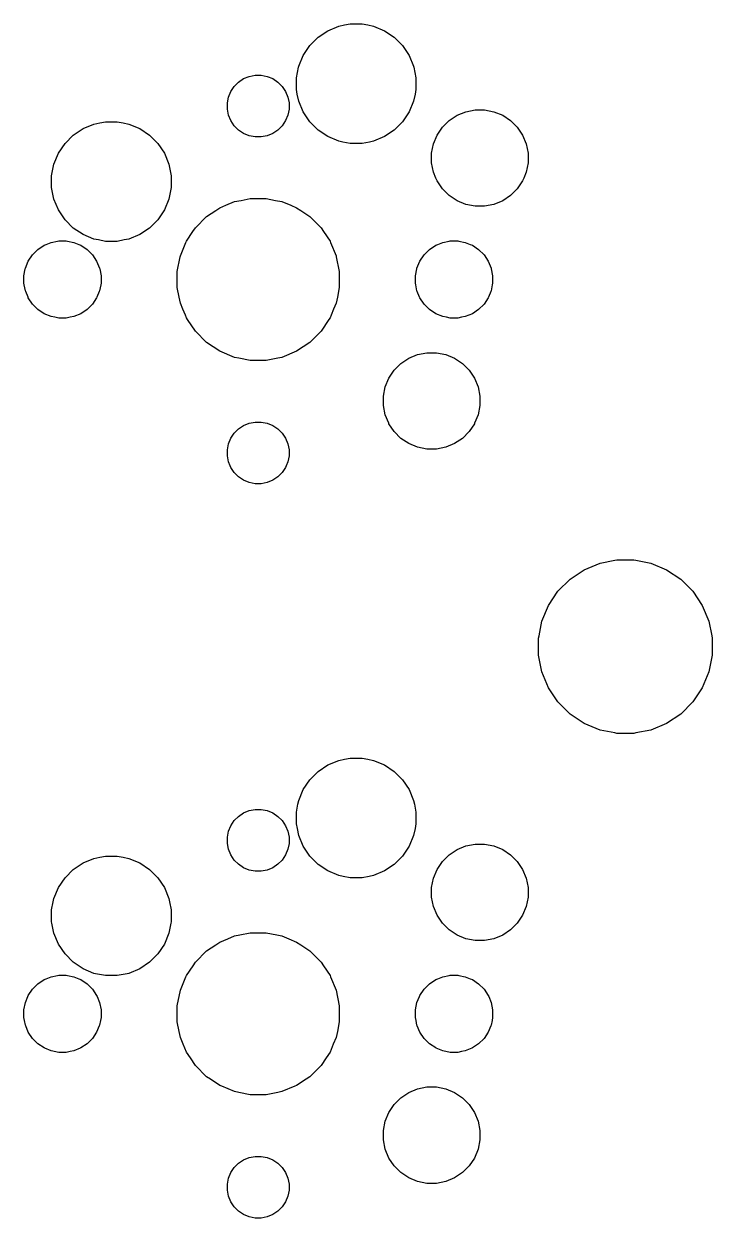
# Model space of a CAD drawing. Extents: x 70 to 347, y -163 to -55.
# Drawn here: x 173.78 to 191.63, y -95.55 to -64.57 of the extents above; entities that cross this region are included whole.
import ezdxf

# ---------------------------------------------------------------- set-up
doc = ezdxf.new("R2010")
doc.units = 0
doc.layers.add('BLACK', color=7, linetype='CONTINUOUS')

msp = doc.modelspace()

# ---------------------------------------------------------------- linework, layer by layer
at = {"layer": 'BLACK', "linetype": 'CONTINUOUS'}
for p, q in [((181.409, -64.9115), (181.663, -64.7417)), ((181.663, -64.7417), (181.945, -64.6248)), ((181.945, -64.6248), (182.099, -64.5941)), ((182.099, -64.5941), (182.245, -64.5652)), ((182.245, -64.5652), (182.55, -64.5652)), ((182.55, -64.5652), (182.696, -64.5941)), ((182.696, -64.5941), (182.85, -64.6248)), ((182.85, -64.6248), (183.132, -64.7417)), ((183.132, -64.7417), (183.386, -64.9115)), ((181.193, -65.1275), (181.409, -64.9115)), ((183.386, -64.9115), (183.602, -65.1275)), ((181.023, -65.3815), (181.193, -65.1275)), ((183.602, -65.1275), (183.772, -65.3815)), ((180.901, -65.6881), (180.906, -65.6638)), ((180.906, -65.6638), (181.023, -65.3815)), ((183.772, -65.3815), (183.889, -65.6638)), ((183.889, -65.6638), (183.894, -65.6881)), ((179.347, -66.074), (179.478, -65.9864)), ((179.478, -65.9864), (179.624, -65.926)), ((179.478, -65.9864), (179.478, -65.9864)), ((179.624, -65.926), (179.779, -65.8952)), ((179.779, -65.8952), (179.936, -65.8952)), ((179.936, -65.8952), (180.091, -65.926)), ((180.091, -65.926), (180.237, -65.9864)), ((180.237, -65.9864), (180.237, -65.9864)), ((180.237, -65.9864), (180.368, -66.074)), ((180.846, -65.9634), (180.901, -65.6881)), ((180.846, -66.269), (180.846, -65.9634)), ((183.894, -65.6881), (183.948, -65.9634)), ((183.948, -65.9634), (183.948, -66.269)), ((179.148, -66.3168), (179.235, -66.1856)), ((179.235, -66.1856), (179.347, -66.074)), ((180.368, -66.074), (180.48, -66.1856)), ((180.48, -66.1856), (180.567, -66.3168)), ((180.87, -66.3888), (180.846, -66.269)), ((183.948, -66.269), (183.925, -66.3888)), ((179.056, -66.6173), (179.087, -66.4626)), ((179.087, -66.4626), (179.148, -66.3168)), ((179.148, -66.3168), (179.148, -66.3168)), ((180.567, -66.3168), (180.567, -66.3168)), ((180.567, -66.3168), (180.628, -66.4626)), ((180.628, -66.4626), (180.658, -66.6173)), ((180.906, -66.5686), (180.87, -66.3888)), ((181.023, -66.8509), (180.906, -66.5686)), ((183.889, -66.5686), (183.772, -66.8509)), ((183.925, -66.3888), (183.889, -66.5686)), ((179.056, -66.7751), (179.056, -66.6173)), ((179.087, -66.9298), (179.056, -66.7751)), ((180.658, -66.7751), (180.628, -66.9298)), ((180.658, -66.6173), (180.658, -66.7751)), ((181.193, -67.1049), (181.023, -66.8509)), ((183.772, -66.8509), (183.602, -67.1049)), ((185.015, -66.9376), (185.242, -66.8433)), ((185.242, -66.8433), (185.484, -66.7952)), ((185.484, -66.7952), (185.731, -66.7952)), ((185.731, -66.7952), (185.972, -66.8433)), ((185.972, -66.8433), (186.2, -66.9376)), ((175.313, -67.2817), (175.595, -67.1648)), ((175.595, -67.1648), (175.745, -67.135)), ((175.745, -67.135), (175.895, -67.1052)), ((175.895, -67.1052), (176.2, -67.1052)), ((176.2, -67.1052), (176.35, -67.135)), ((176.35, -67.135), (176.5, -67.1648)), ((176.5, -67.1648), (176.782, -67.2817)), ((179.148, -67.0756), (179.087, -66.9298)), ((179.235, -67.2068), (179.148, -67.0756)), ((179.148, -67.0756), (179.148, -67.0756)), ((179.347, -67.3184), (179.235, -67.2068)), ((180.48, -67.2068), (180.368, -67.3184)), ((180.567, -67.0756), (180.48, -67.2068)), ((180.628, -66.9298), (180.567, -67.0756)), ((180.567, -67.0756), (180.567, -67.0756)), ((181.409, -67.3209), (181.193, -67.1049)), ((183.602, -67.1049), (183.386, -67.3209)), ((184.636, -67.2487), (184.81, -67.0745)), ((184.81, -67.0745), (185.015, -66.9376)), ((185.015, -66.9376), (185.015, -66.9376)), ((186.2, -66.9376), (186.2, -66.9376)), ((186.2, -66.9376), (186.405, -67.0745)), ((186.405, -67.0745), (186.579, -67.2487)), ((174.843, -67.6675), (175.059, -67.4515)), ((175.059, -67.4515), (175.313, -67.2817)), ((176.782, -67.2817), (177.036, -67.4515)), ((177.036, -67.4515), (177.252, -67.6675)), ((179.478, -67.406), (179.347, -67.3184)), ((179.624, -67.4664), (179.478, -67.406)), ((179.478, -67.406), (179.478, -67.406)), ((179.478, -67.406), (179.478, -67.406)), ((179.779, -67.4972), (179.624, -67.4664)), ((179.936, -67.4972), (179.779, -67.4972)), ((180.091, -67.4664), (179.936, -67.4972)), ((180.237, -67.406), (180.091, -67.4664)), ((180.368, -67.3184), (180.237, -67.406)), ((180.237, -67.406), (180.237, -67.406)), ((180.237, -67.406), (180.237, -67.406)), ((181.663, -67.4907), (181.409, -67.3209)), ((181.945, -67.6076), (181.663, -67.4907)), ((183.132, -67.4907), (182.85, -67.6076)), ((183.386, -67.3209), (183.132, -67.4907)), ((184.404, -67.6813), (184.499, -67.4536)), ((184.499, -67.4536), (184.636, -67.2487)), ((184.499, -67.4536), (184.499, -67.4536)), ((186.579, -67.2487), (186.716, -67.4536)), ((186.716, -67.4536), (186.716, -67.4536)), ((186.716, -67.4536), (186.81, -67.6813)), ((174.673, -67.9215), (174.843, -67.6675)), ((177.252, -67.6675), (177.422, -67.9215)), ((182.055, -67.6295), (181.945, -67.6076)), ((182.245, -67.6672), (182.055, -67.6295)), ((182.55, -67.6672), (182.245, -67.6672)), ((182.74, -67.6295), (182.55, -67.6672)), ((182.85, -67.6076), (182.74, -67.6295)), ((184.356, -67.923), (184.404, -67.6813)), ((186.81, -67.6813), (186.858, -67.923)), ((174.556, -68.2038), (174.673, -67.9215)), ((177.422, -67.9215), (177.539, -68.2038)), ((184.356, -68.1694), (184.356, -67.923)), ((186.858, -67.923), (186.858, -68.1694)), ((174.496, -68.5034), (174.538, -68.2945)), ((174.538, -68.2945), (174.556, -68.2038)), ((177.539, -68.2038), (177.557, -68.2945)), ((177.557, -68.2945), (177.598, -68.5034)), ((184.404, -68.4111), (184.356, -68.1694)), ((184.468, -68.5648), (184.404, -68.4111)), ((186.81, -68.4111), (186.747, -68.5648)), ((186.858, -68.1694), (186.81, -68.4111)), ((174.496, -68.809), (174.496, -68.5034)), ((177.598, -68.5034), (177.598, -68.809)), ((184.499, -68.6388), (184.468, -68.5648)), ((184.636, -68.8437), (184.499, -68.6388)), ((186.716, -68.6388), (186.579, -68.8437)), ((186.747, -68.5648), (186.716, -68.6388)), ((174.505, -68.8499), (174.496, -68.809)), ((174.556, -69.1086), (174.505, -68.8499)), ((177.59, -68.8499), (177.539, -69.1086)), ((177.598, -68.809), (177.59, -68.8499)), ((184.81, -69.0179), (184.636, -68.8437)), ((185.015, -69.1548), (184.81, -69.0179)), ((186.405, -69.0179), (186.2, -69.1548)), ((186.579, -68.8437), (186.405, -69.0179)), ((174.673, -69.3909), (174.556, -69.1086)), ((174.843, -69.6449), (174.673, -69.3909)), ((177.422, -69.3909), (177.252, -69.6449)), ((177.539, -69.1086), (177.422, -69.3909)), ((178.754, -69.4065), (178.862, -69.3343)), ((178.862, -69.3343), (179.014, -69.2714)), ((178.862, -69.3343), (178.862, -69.3343)), ((179.014, -69.2714), (179.245, -69.1759)), ((179.245, -69.1759), (179.41, -69.143)), ((179.41, -69.143), (179.65, -69.0952)), ((179.65, -69.0952), (180.064, -69.0952)), ((180.064, -69.0952), (180.305, -69.143)), ((180.305, -69.143), (180.47, -69.1759)), ((180.47, -69.1759), (180.701, -69.2714)), ((180.701, -69.2714), (180.853, -69.3343)), ((180.853, -69.3343), (180.853, -69.3343)), ((180.853, -69.3343), (180.961, -69.4065)), ((185.242, -69.2491), (185.015, -69.1548)), ((185.015, -69.1548), (185.015, -69.1548)), ((185.015, -69.1548), (185.015, -69.1548)), ((185.484, -69.2972), (185.242, -69.2491)), ((185.731, -69.2972), (185.484, -69.2972)), ((185.972, -69.2491), (185.731, -69.2972)), ((186.2, -69.1548), (185.972, -69.2491)), ((186.2, -69.1548), (186.2, -69.1548)), ((186.2, -69.1548), (186.2, -69.1548)), ((175.059, -69.8609), (174.843, -69.6449)), ((177.252, -69.6449), (177.036, -69.8609)), ((178.225, -69.8569), (178.518, -69.5642)), ((178.518, -69.5642), (178.754, -69.4065)), ((180.961, -69.4065), (181.197, -69.5642)), ((181.197, -69.5642), (181.489, -69.8569)), ((175.313, -70.0307), (175.059, -69.8609)), ((177.036, -69.8609), (176.782, -70.0307)), ((177.996, -70.201), (178.162, -69.9513)), ((178.162, -69.9513), (178.225, -69.8569)), ((181.489, -69.8569), (181.552, -69.9513)), ((181.552, -69.9513), (181.719, -70.201)), ((174.139, -70.4187), (174.303, -70.3091)), ((174.303, -70.3091), (174.357, -70.287)), ((174.303, -70.3091), (174.303, -70.3091)), ((174.357, -70.287), (174.485, -70.2337)), ((174.485, -70.2337), (174.65, -70.201)), ((174.65, -70.201), (174.679, -70.1952)), ((174.679, -70.1952), (174.876, -70.1952)), ((174.876, -70.1952), (174.905, -70.201)), ((174.905, -70.201), (175.069, -70.2337)), ((175.069, -70.2337), (175.198, -70.287)), ((175.198, -70.287), (175.252, -70.3091)), ((175.252, -70.3091), (175.252, -70.3091)), ((175.252, -70.3091), (175.415, -70.4187)), ((175.595, -70.1476), (175.313, -70.0307)), ((175.714, -70.1713), (175.595, -70.1476)), ((175.895, -70.2072), (175.714, -70.1713)), ((176.2, -70.2072), (175.895, -70.2072)), ((176.381, -70.1713), (176.2, -70.2072)), ((176.5, -70.1476), (176.381, -70.1713)), ((176.782, -70.0307), (176.5, -70.1476)), ((177.837, -70.5834), (177.98, -70.2379)), ((177.98, -70.2379), (177.996, -70.201)), ((177.996, -70.201), (177.996, -70.201)), ((181.719, -70.201), (181.719, -70.201)), ((181.719, -70.201), (181.735, -70.2379)), ((181.735, -70.2379), (181.878, -70.5834)), ((184.299, -70.4187), (184.463, -70.3091)), ((184.463, -70.3091), (184.517, -70.287)), ((184.463, -70.3091), (184.463, -70.3091)), ((184.517, -70.287), (184.645, -70.2337)), ((184.645, -70.2337), (184.81, -70.201)), ((184.81, -70.201), (184.839, -70.1952)), ((184.839, -70.1952), (185.036, -70.1952)), ((185.036, -70.1952), (185.065, -70.201)), ((185.065, -70.201), (185.229, -70.2337)), ((185.229, -70.2337), (185.358, -70.287)), ((185.358, -70.287), (185.412, -70.3091)), ((185.412, -70.3091), (185.412, -70.3091)), ((185.412, -70.3091), (185.575, -70.4187)), ((173.89, -70.7221), (174, -70.5581)), ((174, -70.5581), (174.139, -70.4187)), ((175.415, -70.4187), (175.555, -70.5581)), ((175.555, -70.5581), (175.664, -70.7221)), ((177.756, -70.9893), (177.833, -70.605)), ((177.833, -70.605), (177.837, -70.5834)), ((181.878, -70.5834), (181.882, -70.605)), ((181.882, -70.605), (181.958, -70.9893)), ((184.05, -70.7221), (184.16, -70.5581)), ((184.16, -70.5581), (184.299, -70.4187)), ((185.575, -70.4187), (185.715, -70.5581)), ((185.715, -70.5581), (185.824, -70.7221)), ((173.776, -71.0976), (173.812, -70.9197)), ((173.812, -70.9197), (173.815, -70.9042)), ((173.815, -70.9042), (173.89, -70.7221)), ((175.664, -70.7221), (175.74, -70.9042)), ((175.74, -70.9042), (175.743, -70.9197)), ((175.743, -70.9197), (175.778, -71.0976)), ((183.936, -71.0976), (183.972, -70.9197)), ((183.972, -70.9197), (183.975, -70.9042)), ((183.975, -70.9042), (184.05, -70.7221)), ((185.824, -70.7221), (185.9, -70.9042)), ((185.9, -70.9042), (185.903, -70.9197)), ((185.903, -70.9197), (185.938, -71.0976)), ((173.776, -71.2948), (173.776, -71.0976)), ((175.778, -71.0976), (175.778, -71.2948)), ((177.756, -71.4031), (177.756, -70.9893)), ((181.958, -70.9893), (181.958, -71.4031)), ((183.936, -71.2948), (183.936, -71.0976)), ((185.938, -71.0976), (185.938, -71.2948)), ((173.784, -71.3355), (173.776, -71.2948)), ((173.815, -71.4882), (173.784, -71.3355)), ((173.823, -71.5079), (173.815, -71.4882)), ((173.883, -71.6526), (173.823, -71.5079)), ((175.732, -71.5079), (175.672, -71.6526)), ((175.74, -71.4882), (175.732, -71.5079)), ((175.77, -71.3355), (175.74, -71.4882)), ((175.778, -71.2948), (175.77, -71.3355)), ((177.806, -71.6526), (177.756, -71.4031)), ((181.958, -71.4031), (181.909, -71.6526)), ((183.944, -71.3355), (183.936, -71.2948)), ((183.975, -71.4882), (183.944, -71.3355)), ((183.983, -71.5079), (183.975, -71.4882)), ((184.043, -71.6526), (183.983, -71.5079)), ((185.892, -71.5079), (185.832, -71.6526)), ((185.9, -71.4882), (185.892, -71.5079)), ((185.93, -71.3355), (185.9, -71.4882)), ((185.938, -71.2948), (185.93, -71.3355)), ((173.89, -71.6704), (173.883, -71.6526)), ((174, -71.8343), (173.89, -71.6704)), ((174.139, -71.9737), (174, -71.8343)), ((175.555, -71.8343), (175.415, -71.9737)), ((175.664, -71.6704), (175.555, -71.8343)), ((175.672, -71.6526), (175.664, -71.6704)), ((177.837, -71.809), (177.806, -71.6526)), ((177.902, -71.9651), (177.837, -71.809)), ((181.878, -71.809), (181.813, -71.9651)), ((181.909, -71.6526), (181.878, -71.809)), ((184.05, -71.6704), (184.043, -71.6526)), ((184.16, -71.8343), (184.05, -71.6704)), ((184.299, -71.9737), (184.16, -71.8343)), ((185.715, -71.8343), (185.575, -71.9737)), ((185.824, -71.6704), (185.715, -71.8343)), ((185.832, -71.6526), (185.824, -71.6704)), ((174.303, -72.0833), (174.139, -71.9737)), ((174.485, -72.1587), (174.303, -72.0833)), ((174.303, -72.0833), (174.303, -72.0833)), ((174.303, -72.0833), (174.303, -72.0833)), ((174.303, -72.0833), (174.303, -72.0833)), ((174.582, -72.178), (174.485, -72.1587)), ((174.679, -72.1972), (174.582, -72.178)), ((174.973, -72.178), (174.876, -72.1972)), ((175.069, -72.1587), (174.973, -72.178)), ((175.252, -72.0833), (175.069, -72.1587)), ((175.415, -71.9737), (175.252, -72.0833)), ((175.252, -72.0833), (175.252, -72.0833)), ((175.252, -72.0833), (175.252, -72.0833)), ((175.252, -72.0833), (175.252, -72.0833)), ((177.966, -72.1198), (177.902, -71.9651)), ((177.996, -72.1914), (177.966, -72.1198)), ((181.749, -72.1198), (181.719, -72.1914)), ((181.813, -71.9651), (181.749, -72.1198)), ((184.463, -72.0833), (184.299, -71.9737)), ((184.645, -72.1587), (184.463, -72.0833)), ((184.463, -72.0833), (184.463, -72.0833)), ((184.463, -72.0833), (184.463, -72.0833)), ((184.463, -72.0833), (184.463, -72.0833)), ((184.742, -72.178), (184.645, -72.1587)), ((184.839, -72.1972), (184.742, -72.178)), ((185.133, -72.178), (185.036, -72.1972)), ((185.229, -72.1587), (185.133, -72.178)), ((185.412, -72.0833), (185.229, -72.1587)), ((185.575, -71.9737), (185.412, -72.0833)), ((185.412, -72.0833), (185.412, -72.0833)), ((185.412, -72.0833), (185.412, -72.0833)), ((185.412, -72.0833), (185.412, -72.0833)), ((174.876, -72.1972), (174.679, -72.1972)), ((178.023, -72.2319), (177.996, -72.1914)), ((178.225, -72.5355), (178.023, -72.2319)), ((181.692, -72.2319), (181.489, -72.5355)), ((181.719, -72.1914), (181.692, -72.2319)), ((185.036, -72.1972), (184.839, -72.1972)), ((178.518, -72.8282), (178.225, -72.5355)), ((181.489, -72.5355), (181.197, -72.8282)), ((178.689, -72.9423), (178.518, -72.8282)), ((178.862, -73.0581), (178.689, -72.9423)), ((179.245, -73.2165), (178.862, -73.0581)), ((178.862, -73.0581), (178.862, -73.0581)), ((178.862, -73.0581), (178.862, -73.0581)), ((178.862, -73.0581), (178.862, -73.0581)), ((180.853, -73.0581), (180.47, -73.2165)), ((181.026, -72.9423), (180.853, -73.0581)), ((180.853, -73.0581), (180.853, -73.0581)), ((180.853, -73.0581), (180.853, -73.0581)), ((180.853, -73.0581), (180.853, -73.0581)), ((181.197, -72.8282), (181.026, -72.9423)), ((183.992, -73.1433), (184.234, -73.0952)), ((184.234, -73.0952), (184.481, -73.0952)), ((184.481, -73.0952), (184.722, -73.1433)), ((179.351, -73.2376), (179.245, -73.2165)), ((179.65, -73.2972), (179.351, -73.2376)), ((180.064, -73.2972), (179.65, -73.2972)), ((180.364, -73.2376), (180.064, -73.2972)), ((180.47, -73.2165), (180.364, -73.2376)), ((183.386, -73.5487), (183.56, -73.3745)), ((183.56, -73.3745), (183.765, -73.2376)), ((183.765, -73.2376), (183.992, -73.1433)), ((183.765, -73.2376), (183.765, -73.2376)), ((184.722, -73.1433), (184.95, -73.2376)), ((184.95, -73.2376), (184.95, -73.2376)), ((184.95, -73.2376), (185.155, -73.3745)), ((185.155, -73.3745), (185.329, -73.5487)), ((183.249, -73.7536), (183.386, -73.5487)), ((185.329, -73.5487), (185.466, -73.7536)), ((183.106, -74.223), (183.154, -73.9813)), ((183.154, -73.9813), (183.249, -73.7536)), ((183.249, -73.7536), (183.249, -73.7536)), ((185.466, -73.7536), (185.466, -73.7536)), ((185.466, -73.7536), (185.56, -73.9813)), ((185.56, -73.9813), (185.608, -74.223)), ((183.106, -74.4694), (183.106, -74.223)), ((185.608, -74.223), (185.608, -74.4694)), ((183.154, -74.7111), (183.106, -74.4694)), ((185.608, -74.4694), (185.56, -74.7111)), ((179.478, -74.9864), (179.624, -74.926)), ((179.624, -74.926), (179.779, -74.8952)), ((179.779, -74.8952), (179.936, -74.8952)), ((179.936, -74.8952), (180.091, -74.926)), ((180.091, -74.926), (180.237, -74.9864)), ((183.243, -74.926), (183.154, -74.7111)), ((183.249, -74.9388), (183.243, -74.926)), ((183.386, -75.1437), (183.249, -74.9388)), ((185.466, -74.9388), (185.329, -75.1437)), ((185.471, -74.926), (185.466, -74.9388)), ((185.56, -74.7111), (185.471, -74.926)), ((179.148, -75.3168), (179.235, -75.1856)), ((179.235, -75.1856), (179.347, -75.074)), ((179.347, -75.074), (179.478, -74.9864)), ((179.478, -74.9864), (179.478, -74.9864)), ((180.237, -74.9864), (180.237, -74.9864)), ((180.237, -74.9864), (180.368, -75.074)), ((180.368, -75.074), (180.48, -75.1856)), ((180.48, -75.1856), (180.567, -75.3168)), ((183.56, -75.3179), (183.386, -75.1437)), ((185.329, -75.1437), (185.155, -75.3179)), ((179.056, -75.6173), (179.087, -75.4626)), ((179.087, -75.4626), (179.148, -75.3168)), ((179.148, -75.3168), (179.148, -75.3168)), ((180.567, -75.3168), (180.567, -75.3168)), ((180.567, -75.3168), (180.628, -75.4626)), ((180.628, -75.4626), (180.658, -75.6173)), ((183.765, -75.4548), (183.56, -75.3179)), ((183.992, -75.5491), (183.765, -75.4548)), ((183.765, -75.4548), (183.765, -75.4548)), ((183.765, -75.4548), (183.765, -75.4548)), ((184.234, -75.5972), (183.992, -75.5491)), ((184.722, -75.5491), (184.481, -75.5972)), ((184.95, -75.4548), (184.722, -75.5491)), ((185.155, -75.3179), (184.95, -75.4548)), ((184.95, -75.4548), (184.95, -75.4548)), ((184.95, -75.4548), (184.95, -75.4548)), ((179.056, -75.7751), (179.056, -75.6173)), ((179.087, -75.9298), (179.056, -75.7751)), ((180.658, -75.7751), (180.628, -75.9298)), ((180.658, -75.6173), (180.658, -75.7751)), ((184.481, -75.5972), (184.234, -75.5972)), ((179.13, -76.0329), (179.087, -75.9298)), ((179.148, -76.0756), (179.13, -76.0329)), ((179.235, -76.2068), (179.148, -76.0756)), ((179.347, -76.3184), (179.235, -76.2068)), ((180.48, -76.2068), (180.368, -76.3184)), ((180.567, -76.0756), (180.48, -76.2068)), ((180.585, -76.0329), (180.567, -76.0756)), ((180.628, -75.9298), (180.585, -76.0329)), ((179.478, -76.406), (179.347, -76.3184)), ((179.624, -76.4664), (179.478, -76.406)), ((179.478, -76.406), (179.478, -76.406)), ((179.478, -76.406), (179.478, -76.406)), ((179.779, -76.4972), (179.624, -76.4664)), ((179.936, -76.4972), (179.779, -76.4972)), ((180.091, -76.4664), (179.936, -76.4972)), ((180.237, -76.406), (180.091, -76.4664)), ((180.368, -76.3184), (180.237, -76.406)), ((180.237, -76.406), (180.237, -76.406)), ((180.237, -76.406), (180.237, -76.406)), ((188.316, -78.7264), (188.726, -78.5567)), ((188.726, -78.5567), (189.107, -78.481)), ((189.107, -78.481), (189.161, -78.4702)), ((189.161, -78.4702), (189.604, -78.4702)), ((189.604, -78.4702), (189.658, -78.481)), ((189.658, -78.481), (190.039, -78.5567)), ((190.039, -78.5567), (190.449, -78.7264)), ((187.634, -79.2863), (187.947, -78.9727)), ((187.947, -78.9727), (188.316, -78.7264)), ((190.449, -78.7264), (190.817, -78.9727)), ((190.817, -78.9727), (191.131, -79.2863)), ((187.388, -79.655), (187.634, -79.2863)), ((191.131, -79.2863), (191.377, -79.655)), ((187.218, -80.0646), (187.388, -79.655)), ((191.377, -79.655), (191.547, -80.0646)), ((187.143, -80.4399), (187.218, -80.0646)), ((191.547, -80.0646), (191.622, -80.4399)), ((187.131, -80.4995), (187.143, -80.4399)), ((187.131, -80.9429), (187.131, -80.4995)), ((191.622, -80.4399), (191.633, -80.4995)), ((191.633, -80.4995), (191.633, -80.9429)), ((187.132, -80.9442), (187.131, -80.9429)), ((187.218, -81.3778), (187.132, -80.9442)), ((191.633, -80.9442), (191.547, -81.3778)), ((191.633, -80.9429), (191.633, -80.9442)), ((187.388, -81.7874), (187.218, -81.3778)), ((191.547, -81.3778), (191.377, -81.7874)), ((187.634, -82.1561), (187.388, -81.7874)), ((191.377, -81.7874), (191.131, -82.1561)), ((187.947, -82.4697), (187.634, -82.1561)), ((191.131, -82.1561), (190.817, -82.4697)), ((188.316, -82.716), (187.947, -82.4697)), ((188.726, -82.8857), (188.316, -82.716)), ((190.449, -82.716), (190.039, -82.8857)), ((190.817, -82.4697), (190.449, -82.716)), ((189.107, -82.9614), (188.726, -82.8857)), ((189.161, -82.9722), (189.107, -82.9614)), ((189.604, -82.9722), (189.161, -82.9722)), ((189.658, -82.9614), (189.604, -82.9722)), ((190.039, -82.8857), (189.658, -82.9614)), ((181.945, -83.6748), (182.099, -83.6441)), ((182.099, -83.6441), (182.245, -83.6152)), ((182.245, -83.6152), (182.55, -83.6152)), ((182.55, -83.6152), (182.696, -83.6441)), ((182.696, -83.6441), (182.85, -83.6748)), ((181.409, -83.9615), (181.663, -83.7917)), ((181.663, -83.7917), (181.945, -83.6748)), ((182.85, -83.6748), (183.132, -83.7917)), ((183.132, -83.7917), (183.386, -83.9615)), ((181.023, -84.4315), (181.193, -84.1775)), ((181.193, -84.1775), (181.409, -83.9615)), ((183.386, -83.9615), (183.602, -84.1775)), ((183.602, -84.1775), (183.772, -84.4315)), ((180.906, -84.7138), (181.023, -84.4315)), ((183.772, -84.4315), (183.889, -84.7138)), ((180.846, -85.0134), (180.888, -84.8045)), ((180.888, -84.8045), (180.906, -84.7138)), ((183.889, -84.7138), (183.907, -84.8045)), ((183.907, -84.8045), (183.948, -85.0134)), ((179.235, -85.2356), (179.347, -85.124)), ((179.347, -85.124), (179.478, -85.0364)), ((179.478, -85.0364), (179.624, -84.976)), ((179.478, -85.0364), (179.478, -85.0364)), ((179.624, -84.976), (179.778, -84.9452)), ((179.778, -84.9452), (179.936, -84.9452)), ((179.936, -84.9452), (180.091, -84.976)), ((180.091, -84.976), (180.237, -85.0364)), ((180.237, -85.0364), (180.237, -85.0364)), ((180.237, -85.0364), (180.368, -85.124)), ((180.368, -85.124), (180.48, -85.2356)), ((180.846, -85.319), (180.846, -85.0134)), ((183.948, -85.0134), (183.948, -85.319)), ((179.087, -85.5126), (179.148, -85.3668)), ((179.148, -85.3668), (179.235, -85.2356)), ((179.148, -85.3668), (179.148, -85.3668)), ((180.48, -85.2356), (180.567, -85.3668)), ((180.567, -85.3668), (180.567, -85.3668)), ((180.567, -85.3668), (180.628, -85.5126)), ((180.871, -85.441), (180.846, -85.319)), ((180.906, -85.6186), (180.871, -85.441)), ((183.924, -85.441), (183.889, -85.6186)), ((183.948, -85.319), (183.924, -85.441)), ((179.056, -85.6673), (179.087, -85.5126)), ((179.056, -85.8251), (179.056, -85.6673)), ((180.628, -85.5126), (180.658, -85.6673)), ((180.658, -85.6673), (180.658, -85.8251)), ((181.023, -85.9009), (180.906, -85.6186)), ((183.889, -85.6186), (183.772, -85.9009)), ((179.087, -85.9798), (179.056, -85.8251)), ((179.148, -86.1256), (179.087, -85.9798)), ((179.235, -86.2568), (179.148, -86.1256)), ((179.148, -86.1256), (179.148, -86.1256)), ((180.567, -86.1256), (180.48, -86.2568)), ((180.628, -85.9798), (180.567, -86.1256)), ((180.567, -86.1256), (180.567, -86.1256)), ((180.658, -85.8251), (180.628, -85.9798)), ((181.193, -86.1549), (181.023, -85.9009)), ((183.772, -85.9009), (183.602, -86.1549)), ((184.636, -86.2987), (184.81, -86.1245)), ((184.81, -86.1245), (185.015, -85.9876)), ((185.015, -85.9876), (185.242, -85.8933)), ((185.015, -85.9876), (185.015, -85.9876)), ((185.242, -85.8933), (185.484, -85.8452)), ((185.484, -85.8452), (185.731, -85.8452)), ((185.731, -85.8452), (185.972, -85.8933)), ((185.972, -85.8933), (186.2, -85.9876)), ((186.2, -85.9876), (186.2, -85.9876)), ((186.2, -85.9876), (186.405, -86.1245)), ((186.405, -86.1245), (186.579, -86.2987)), ((175.059, -86.5015), (175.313, -86.3317)), ((175.313, -86.3317), (175.595, -86.2148)), ((175.595, -86.2148), (175.745, -86.185)), ((175.745, -86.185), (175.895, -86.1552)), ((175.895, -86.1552), (176.2, -86.1552)), ((176.2, -86.1552), (176.35, -86.185)), ((176.35, -86.185), (176.5, -86.2148)), ((176.5, -86.2148), (176.782, -86.3317)), ((176.782, -86.3317), (177.036, -86.5015)), ((179.347, -86.3684), (179.235, -86.2568)), ((179.478, -86.456), (179.347, -86.3684)), ((180.368, -86.3684), (180.237, -86.456)), ((180.48, -86.2568), (180.368, -86.3684)), ((181.409, -86.3709), (181.193, -86.1549)), ((181.663, -86.5407), (181.409, -86.3709)), ((183.386, -86.3709), (183.132, -86.5407)), ((183.602, -86.1549), (183.386, -86.3709)), ((184.499, -86.5036), (184.636, -86.2987)), ((186.579, -86.2987), (186.716, -86.5036)), ((174.673, -86.9715), (174.843, -86.7175)), ((174.843, -86.7175), (175.059, -86.5015)), ((177.036, -86.5015), (177.252, -86.7175)), ((177.252, -86.7175), (177.422, -86.9715)), ((179.624, -86.5164), (179.478, -86.456)), ((179.478, -86.456), (179.478, -86.456)), ((179.478, -86.456), (179.478, -86.456)), ((179.778, -86.5472), (179.624, -86.5164)), ((179.936, -86.5472), (179.778, -86.5472)), ((180.091, -86.5164), (179.936, -86.5472)), ((180.237, -86.456), (180.091, -86.5164)), ((180.237, -86.456), (180.237, -86.456)), ((180.237, -86.456), (180.237, -86.456)), ((181.945, -86.6576), (181.663, -86.5407)), ((182.063, -86.681), (181.945, -86.6576)), ((182.245, -86.7172), (182.063, -86.681)), ((182.55, -86.7172), (182.245, -86.7172)), ((182.732, -86.681), (182.55, -86.7172)), ((182.85, -86.6576), (182.732, -86.681)), ((183.132, -86.5407), (182.85, -86.6576)), ((184.356, -86.973), (184.404, -86.7313)), ((184.404, -86.7313), (184.499, -86.5036)), ((184.499, -86.5036), (184.499, -86.5036)), ((186.716, -86.5036), (186.716, -86.5036)), ((186.716, -86.5036), (186.81, -86.7313)), ((186.81, -86.7313), (186.858, -86.973)), ((174.556, -87.2538), (174.673, -86.9715)), ((177.422, -86.9715), (177.539, -87.2538)), ((184.356, -87.2194), (184.356, -86.973)), ((186.858, -86.973), (186.858, -87.2194)), ((174.496, -87.5534), (174.538, -87.3445)), ((174.538, -87.3445), (174.556, -87.2538)), ((177.539, -87.2538), (177.557, -87.3445)), ((177.557, -87.3445), (177.598, -87.5534)), ((184.404, -87.4611), (184.356, -87.2194)), ((186.858, -87.2194), (186.81, -87.4611)), ((174.496, -87.859), (174.496, -87.5534)), ((177.598, -87.5534), (177.598, -87.859)), ((184.499, -87.6888), (184.404, -87.4611)), ((186.81, -87.4611), (186.716, -87.6888)), ((174.504, -87.8964), (174.496, -87.859)), ((174.556, -88.1586), (174.504, -87.8964)), ((177.591, -87.8964), (177.539, -88.1586)), ((177.598, -87.859), (177.591, -87.8964)), ((184.636, -87.8937), (184.499, -87.6888)), ((184.499, -87.6888), (184.499, -87.6888)), ((184.81, -88.0679), (184.636, -87.8937)), ((186.579, -87.8937), (186.405, -88.0679)), ((186.716, -87.6888), (186.579, -87.8937)), ((186.716, -87.6888), (186.716, -87.6888)), ((174.673, -88.4409), (174.556, -88.1586)), ((177.539, -88.1586), (177.422, -88.4409)), ((179.068, -88.2991), (179.245, -88.2259)), ((179.245, -88.2259), (179.38, -88.199)), ((179.38, -88.199), (179.65, -88.1452)), ((179.65, -88.1452), (180.064, -88.1452)), ((180.064, -88.1452), (180.335, -88.199)), ((180.335, -88.199), (180.47, -88.2259)), ((180.47, -88.2259), (180.647, -88.2991)), ((185.015, -88.2048), (184.81, -88.0679)), ((185.242, -88.2991), (185.015, -88.2048)), ((185.015, -88.2048), (185.015, -88.2048)), ((185.015, -88.2048), (185.015, -88.2048)), ((186.2, -88.2048), (185.972, -88.2991)), ((186.405, -88.0679), (186.2, -88.2048)), ((186.2, -88.2048), (186.2, -88.2048)), ((186.2, -88.2048), (186.2, -88.2048)), ((174.843, -88.6949), (174.673, -88.4409)), ((177.422, -88.4409), (177.252, -88.6949)), ((178.518, -88.6142), (178.754, -88.4565)), ((178.754, -88.4565), (178.862, -88.3843)), ((178.862, -88.3843), (179.068, -88.2991)), ((178.862, -88.3843), (178.862, -88.3843)), ((180.647, -88.2991), (180.853, -88.3843)), ((180.853, -88.3843), (180.853, -88.3843)), ((180.853, -88.3843), (180.961, -88.4565)), ((180.961, -88.4565), (181.197, -88.6142)), ((185.484, -88.3472), (185.242, -88.2991)), ((185.731, -88.3472), (185.484, -88.3472)), ((185.972, -88.2991), (185.731, -88.3472)), ((175.059, -88.9109), (174.843, -88.6949)), ((175.313, -89.0807), (175.059, -88.9109)), ((177.036, -88.9109), (176.782, -89.0807)), ((177.252, -88.6949), (177.036, -88.9109)), ((178.164, -88.9985), (178.225, -88.9069)), ((178.225, -88.9069), (178.518, -88.6142)), ((181.197, -88.6142), (181.489, -88.9069)), ((181.489, -88.9069), (181.551, -88.9985)), ((175.595, -89.1976), (175.313, -89.0807)), ((175.638, -89.2061), (175.595, -89.1976)), ((175.895, -89.2572), (175.638, -89.2061)), ((176.457, -89.2061), (176.2, -89.2572)), ((176.5, -89.1976), (176.457, -89.2061)), ((176.782, -89.0807), (176.5, -89.1976)), ((177.996, -89.251), (178.164, -88.9985)), ((181.551, -88.9985), (181.719, -89.251)), ((174, -89.6081), (174.139, -89.4687)), ((174.139, -89.4687), (174.303, -89.3591)), ((174.303, -89.3591), (174.357, -89.337)), ((174.303, -89.3591), (174.303, -89.3591)), ((174.357, -89.337), (174.485, -89.2837)), ((174.485, -89.2837), (174.65, -89.251)), ((174.65, -89.251), (174.679, -89.2452)), ((174.679, -89.2452), (174.876, -89.2452)), ((174.876, -89.2452), (174.905, -89.251)), ((174.905, -89.251), (175.069, -89.2837)), ((175.069, -89.2837), (175.198, -89.337)), ((175.198, -89.337), (175.252, -89.3591)), ((175.252, -89.3591), (175.252, -89.3591)), ((175.252, -89.3591), (175.415, -89.4687)), ((175.415, -89.4687), (175.555, -89.6081)), ((176.2, -89.2572), (175.895, -89.2572)), ((177.837, -89.6334), (177.98, -89.2879)), ((177.98, -89.2879), (177.996, -89.251)), ((177.996, -89.251), (177.996, -89.251)), ((181.719, -89.251), (181.719, -89.251)), ((181.719, -89.251), (181.735, -89.2879)), ((181.735, -89.2879), (181.878, -89.6334)), ((184.16, -89.6081), (184.299, -89.4687)), ((184.299, -89.4687), (184.463, -89.3591)), ((184.463, -89.3591), (184.517, -89.337)), ((184.463, -89.3591), (184.463, -89.3591)), ((184.517, -89.337), (184.645, -89.2837)), ((184.645, -89.2837), (184.81, -89.251)), ((184.81, -89.251), (184.839, -89.2452)), ((184.839, -89.2452), (185.036, -89.2452)), ((185.036, -89.2452), (185.065, -89.251)), ((185.065, -89.251), (185.229, -89.2837)), ((185.229, -89.2837), (185.358, -89.337)), ((185.358, -89.337), (185.412, -89.3591)), ((185.412, -89.3591), (185.412, -89.3591)), ((185.412, -89.3591), (185.575, -89.4687)), ((185.575, -89.4687), (185.715, -89.6081)), ((173.815, -89.9542), (173.878, -89.8014)), ((173.878, -89.8014), (173.89, -89.7721)), ((173.89, -89.7721), (174, -89.6081)), ((173.89, -89.7721), (173.89, -89.7721)), ((175.555, -89.6081), (175.664, -89.7721)), ((175.664, -89.7721), (175.664, -89.7721)), ((175.664, -89.7721), (175.677, -89.8014)), ((175.677, -89.8014), (175.74, -89.9542)), ((177.756, -90.0393), (177.837, -89.6334)), ((177.837, -89.6334), (177.837, -89.6334)), ((181.878, -89.6334), (181.878, -89.6334)), ((181.878, -89.6334), (181.958, -90.0393)), ((183.975, -89.9542), (184.038, -89.8014)), ((184.038, -89.8014), (184.05, -89.7721)), ((184.05, -89.7721), (184.16, -89.6081)), ((184.05, -89.7721), (184.05, -89.7721)), ((185.715, -89.6081), (185.824, -89.7721)), ((185.824, -89.7721), (185.824, -89.7721)), ((185.824, -89.7721), (185.837, -89.8014)), ((185.837, -89.8014), (185.9, -89.9542)), ((173.776, -90.1476), (173.815, -89.9542)), ((173.776, -90.3448), (173.776, -90.1476)), ((173.815, -89.9542), (173.815, -89.9542)), ((175.74, -89.9542), (175.74, -89.9542)), ((175.74, -89.9542), (175.778, -90.1476)), ((175.778, -90.1476), (175.778, -90.3448)), ((177.756, -90.4531), (177.756, -90.0393)), ((181.958, -90.0393), (181.958, -90.4531)), ((183.936, -90.1476), (183.975, -89.9542)), ((183.936, -90.3448), (183.936, -90.1476)), ((183.975, -89.9542), (183.975, -89.9542)), ((185.9, -89.9542), (185.9, -89.9542)), ((185.9, -89.9542), (185.938, -90.1476)), ((185.938, -90.1476), (185.938, -90.3448)), ((173.791, -90.4171), (173.776, -90.3448)), ((173.815, -90.5382), (173.791, -90.4171)), ((175.764, -90.4171), (175.74, -90.5382)), ((175.778, -90.3448), (175.764, -90.4171)), ((177.806, -90.7026), (177.756, -90.4531)), ((181.958, -90.4531), (181.909, -90.7026)), ((183.951, -90.4171), (183.936, -90.3448)), ((183.975, -90.5382), (183.951, -90.4171)), ((185.924, -90.4171), (185.9, -90.5382)), ((185.938, -90.3448), (185.924, -90.4171)), ((173.823, -90.5579), (173.815, -90.5382)), ((173.89, -90.7203), (173.823, -90.5579)), ((173.89, -90.7204), (173.89, -90.7203)), ((174, -90.8843), (173.89, -90.7204)), ((175.664, -90.7204), (175.555, -90.8843)), ((175.732, -90.5579), (175.664, -90.7203)), ((175.664, -90.7203), (175.664, -90.7204)), ((175.74, -90.5382), (175.732, -90.5579)), ((177.837, -90.859), (177.806, -90.7026)), ((181.909, -90.7026), (181.878, -90.859)), ((183.983, -90.5579), (183.975, -90.5382)), ((184.05, -90.7203), (183.983, -90.5579)), ((184.05, -90.7204), (184.05, -90.7203)), ((184.16, -90.8843), (184.05, -90.7204)), ((185.824, -90.7204), (185.715, -90.8843)), ((185.892, -90.5579), (185.824, -90.7203)), ((185.824, -90.7203), (185.824, -90.7204)), ((185.9, -90.5382), (185.892, -90.5579)), ((174.139, -91.0237), (174, -90.8843)), ((174.303, -91.1333), (174.139, -91.0237)), ((175.415, -91.0237), (175.252, -91.1333)), ((175.555, -90.8843), (175.415, -91.0237)), ((177.91, -91.0352), (177.837, -90.859)), ((177.996, -91.2414), (177.91, -91.0352)), ((181.805, -91.0352), (181.719, -91.2414)), ((181.878, -90.859), (181.805, -91.0352)), ((184.299, -91.0237), (184.16, -90.8843)), ((184.463, -91.1333), (184.299, -91.0237)), ((185.575, -91.0237), (185.412, -91.1333)), ((185.715, -90.8843), (185.575, -91.0237)), ((174.317, -91.1388), (174.303, -91.1333)), ((174.303, -91.1333), (174.303, -91.1333)), ((174.303, -91.1333), (174.303, -91.1333)), ((174.485, -91.2087), (174.317, -91.1388)), ((174.679, -91.2472), (174.485, -91.2087)), ((174.876, -91.2472), (174.679, -91.2472)), ((174.973, -91.228), (174.876, -91.2472)), ((175.069, -91.2087), (174.973, -91.228)), ((175.238, -91.1388), (175.069, -91.2087)), ((175.252, -91.1333), (175.238, -91.1388)), ((175.252, -91.1333), (175.252, -91.1333)), ((175.252, -91.1333), (175.252, -91.1333)), ((178.095, -91.3907), (177.996, -91.2414)), ((177.996, -91.2414), (177.996, -91.2414)), ((178.225, -91.5855), (178.095, -91.3907)), ((181.619, -91.3907), (181.489, -91.5855)), ((181.719, -91.2414), (181.619, -91.3907)), ((181.719, -91.2414), (181.719, -91.2414)), ((184.477, -91.1388), (184.463, -91.1333)), ((184.463, -91.1333), (184.463, -91.1333)), ((184.463, -91.1333), (184.463, -91.1333)), ((184.645, -91.2087), (184.477, -91.1388)), ((184.839, -91.2472), (184.645, -91.2087)), ((185.036, -91.2472), (184.839, -91.2472)), ((185.133, -91.228), (185.036, -91.2472)), ((185.229, -91.2087), (185.133, -91.228)), ((185.398, -91.1388), (185.229, -91.2087)), ((185.412, -91.1333), (185.398, -91.1388)), ((185.412, -91.1333), (185.412, -91.1333)), ((185.412, -91.1333), (185.412, -91.1333)), ((178.518, -91.8782), (178.225, -91.5855)), ((181.489, -91.5855), (181.197, -91.8782)), ((178.619, -91.9457), (178.518, -91.8782)), ((178.862, -92.1081), (178.619, -91.9457)), ((181.096, -91.9457), (180.853, -92.1081)), ((181.197, -91.8782), (181.096, -91.9457)), ((178.908, -92.1269), (178.862, -92.1081)), ((178.862, -92.1081), (178.862, -92.1081)), ((178.862, -92.1081), (178.862, -92.1081)), ((179.245, -92.2665), (178.908, -92.1269)), ((179.351, -92.2876), (179.245, -92.2665)), ((179.65, -92.3472), (179.351, -92.2876)), ((180.364, -92.2876), (180.064, -92.3472)), ((180.47, -92.2665), (180.364, -92.2876)), ((180.807, -92.1269), (180.47, -92.2665)), ((180.853, -92.1081), (180.807, -92.1269)), ((180.853, -92.1081), (180.853, -92.1081)), ((180.853, -92.1081), (180.853, -92.1081)), ((183.56, -92.4245), (183.765, -92.2876)), ((183.765, -92.2876), (183.992, -92.1933)), ((183.765, -92.2876), (183.765, -92.2876)), ((183.992, -92.1933), (184.234, -92.1452)), ((184.234, -92.1452), (184.481, -92.1452)), ((184.481, -92.1452), (184.722, -92.1933)), ((184.722, -92.1933), (184.95, -92.2876)), ((184.95, -92.2876), (184.95, -92.2876)), ((184.95, -92.2876), (185.155, -92.4245)), ((180.064, -92.3472), (179.65, -92.3472)), ((183.249, -92.8036), (183.386, -92.5987)), ((183.386, -92.5987), (183.56, -92.4245)), ((185.155, -92.4245), (185.329, -92.5987)), ((185.329, -92.5987), (185.466, -92.8036)), ((183.154, -93.0313), (183.249, -92.8036)), ((183.249, -92.8036), (183.249, -92.8036)), ((185.466, -92.8036), (185.466, -92.8036)), ((185.466, -92.8036), (185.56, -93.0313)), ((183.106, -93.273), (183.154, -93.0313)), ((185.56, -93.0313), (185.608, -93.273)), ((183.106, -93.5194), (183.106, -93.273)), ((183.154, -93.7611), (183.106, -93.5194)), ((185.608, -93.5194), (185.56, -93.7611)), ((185.608, -93.273), (185.608, -93.5194)), ((183.249, -93.9888), (183.154, -93.7611)), ((185.56, -93.7611), (185.466, -93.9888)), ((179.235, -94.2356), (179.347, -94.124)), ((179.347, -94.124), (179.478, -94.0364)), ((179.478, -94.0364), (179.624, -93.976)), ((179.478, -94.0364), (179.478, -94.0364)), ((179.624, -93.976), (179.778, -93.9452)), ((179.778, -93.9452), (179.936, -93.9452)), ((179.936, -93.9452), (180.091, -93.976)), ((180.091, -93.976), (180.237, -94.0364)), ((180.237, -94.0364), (180.237, -94.0364)), ((180.237, -94.0364), (180.368, -94.124)), ((180.368, -94.124), (180.48, -94.2356)), ((183.386, -94.1937), (183.249, -93.9888)), ((183.249, -93.9888), (183.249, -93.9888)), ((185.466, -93.9888), (185.329, -94.1937)), ((185.466, -93.9888), (185.466, -93.9888)), ((179.087, -94.5126), (179.148, -94.3668)), ((179.148, -94.3668), (179.235, -94.2356)), ((179.148, -94.3668), (179.148, -94.3668)), ((180.48, -94.2356), (180.567, -94.3668)), ((180.567, -94.3668), (180.567, -94.3668)), ((180.567, -94.3668), (180.628, -94.5126)), ((183.56, -94.3679), (183.386, -94.1937)), ((183.765, -94.5048), (183.56, -94.3679)), ((185.155, -94.3679), (184.95, -94.5048)), ((185.329, -94.1937), (185.155, -94.3679)), ((179.056, -94.6673), (179.087, -94.5126)), ((179.056, -94.8251), (179.056, -94.6673)), ((180.628, -94.5126), (180.658, -94.6673)), ((180.658, -94.6673), (180.658, -94.8251)), ((183.992, -94.5991), (183.765, -94.5048)), ((183.765, -94.5048), (183.765, -94.5048)), ((183.765, -94.5048), (183.765, -94.5048)), ((184.234, -94.6472), (183.992, -94.5991)), ((184.481, -94.6472), (184.234, -94.6472)), ((184.722, -94.5991), (184.481, -94.6472)), ((184.95, -94.5048), (184.722, -94.5991)), ((184.95, -94.5048), (184.95, -94.5048)), ((184.95, -94.5048), (184.95, -94.5048)), ((179.087, -94.9798), (179.056, -94.8251)), ((179.148, -95.1256), (179.087, -94.9798)), ((180.628, -94.9798), (180.567, -95.1256)), ((180.658, -94.8251), (180.628, -94.9798)), ((179.235, -95.2568), (179.148, -95.1256)), ((179.148, -95.1256), (179.148, -95.1256)), ((179.347, -95.3684), (179.235, -95.2568)), ((179.478, -95.456), (179.347, -95.3684)), ((180.368, -95.3684), (180.237, -95.456)), ((180.48, -95.2568), (180.368, -95.3684)), ((180.567, -95.1256), (180.48, -95.2568)), ((180.567, -95.1256), (180.567, -95.1256)), ((179.624, -95.5164), (179.478, -95.456)), ((179.478, -95.456), (179.478, -95.456)), ((179.478, -95.456), (179.478, -95.456)), ((179.778, -95.5472), (179.624, -95.5164)), ((179.936, -95.5472), (179.778, -95.5472)), ((180.091, -95.5164), (179.936, -95.5472)), ((180.237, -95.456), (180.091, -95.5164)), ((180.237, -95.456), (180.237, -95.456)), ((180.237, -95.456), (180.237, -95.456))]:
    msp.add_line(p, q, dxfattribs=at)

doc.saveas('drawing.dxf')
